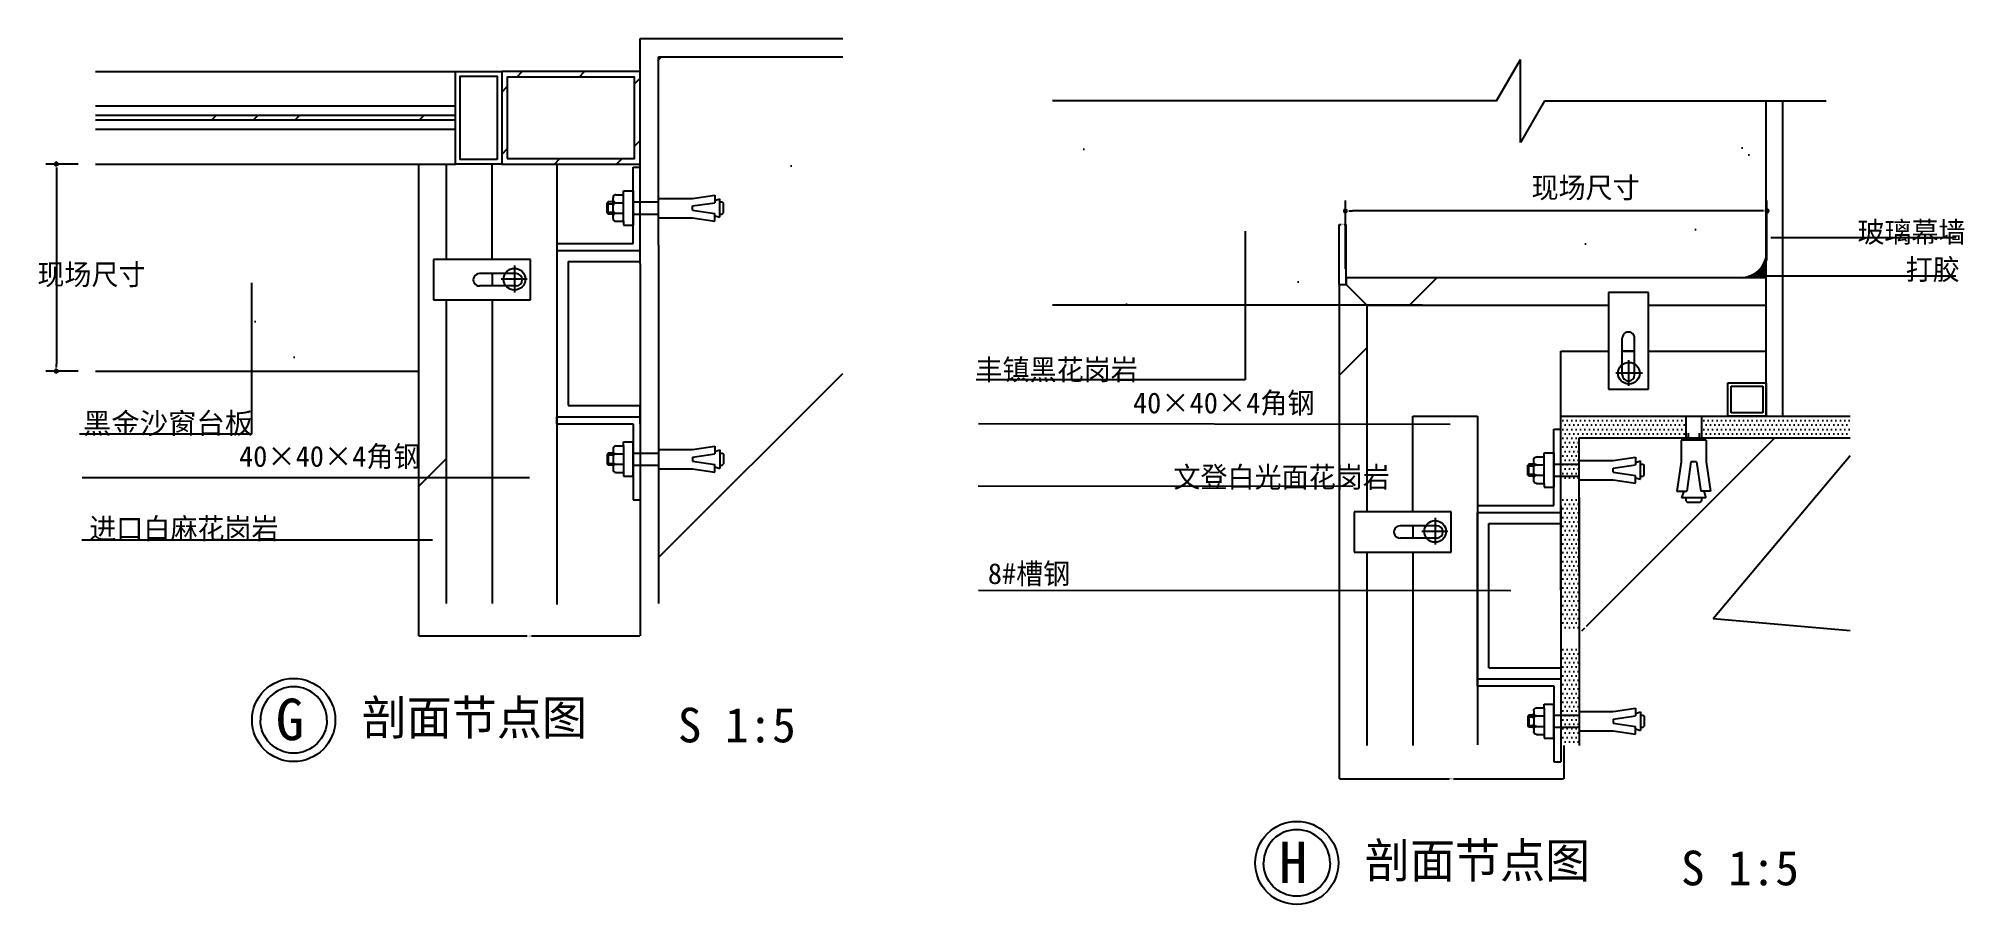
# Model space of a CAD drawing. Header units: metres. Extents: x 96469 to 97857, y -4991 to -4366.
import ezdxf

# ---------------------------------------------------------------- set-up
doc = ezdxf.new("R2010")
doc.units = ezdxf.units.M
for name, color, linetype in [('10', 8, 'Continuous'), ('20', 1, 'Continuous'), ('3', 2, 'Continuous'), ('6', 1, 'Continuous'), ('7', 7, 'Continuous'), ('8', 7, 'Continuous'), ('墙柱', 2, 'Continuous'), ('家具', 2, 'Continuous'), ('尺寸标注', 7, 'Continuous'), ('窗线', 3, 'Continuous'), ('细线', 1, 'Continuous'), ('结构', 3, 'Continuous')]:
    doc.layers.add(name, color=color, linetype=linetype)
doc.dimstyles.get("Standard").update_dxf_attribs({"dimtxt": 2.5, "dimasz": 2.5, "dimexe": 1.25, "dimexo": 0.625, "dimtad": 1, "dimcen": 2.5, "dimazin": 3, "dimtfac": 1, "dimtmove": 0, "dimatfit": 3})

# ---------------------------------------------------------------- blocks, each defined once
blk = doc.blocks.new('A$C7A46294A')
at = {"layer": '结构', "linetype": 'ByBlock'}
for p, q in [((65.14, 240), (60.14, 240)), ((60.14, 214.96), (60.14, 240)), ((65.14, 185), (65.14, 240)), ((60.14, 185), (60.14, 206.22)), ((60.14, 185), (60.14, 172)), ((120.14, 185), (65.14, 185)), ((120.14, 185), (120.14, 180)), ((120.14, 180), (60.14, 180)), ((120.14, 180), (60.14, 180)), ((112.14, 172), (60.14, 172)), ((112.14, 172), (60.14, 172)), ((112.14, 68), (112.14, 172)), ((120.14, 60), (120.14, 180)), ((60.14, 68), (60.14, 60)), ((112.14, 68), (60.14, 68)), ((120.14, 60), (60.14, 60)), ((60.14, 60), (60.14, 33.78)), ((120.14, 55), (120.14, 60)), ((120.14, 55), (65.14, 55)), ((65.14, 55), (65.14, 0)), ((60.14, 25.04), (60.14, 0)), ((65.14, 0), (60.14, 0))]:
    blk.add_line(p, q, dxfattribs=at)
at = {"layer": '结构'}
for p, q in [((72.13, 222.95), (65.14, 222.95)), ((65.14, 222.95), (65.14, 198.22)), ((72.13, 220.17), (72.13, 222.95)), ((0.87, 214.96), (0, 214.08)), ((0, 207.09), (0, 214.08)), ((2.59, 214.96), (0.87, 214.96)), ((2.59, 203.92), (2.59, 217.25)), ((6.17, 216.12), (2.59, 217.25)), ((6.17, 219.95), (6.17, 214.46)), ((22.38, 217.58), (6.17, 219.95)), ((22.38, 212.09), (6.17, 214.46)), ((22.38, 209.09), (6.17, 206.72)), ((46.8, 217.58), (22.38, 217.58)), ((22.38, 209.09), (22.38, 212.09)), ((46.8, 203.59), (46.8, 217.58)), ((65.14, 214.96), (46.8, 214.96)), ((77.55, 220.17), (72.13, 220.17)), ((72.13, 201.01), (72.13, 220.17)), ((77.55, 214.34), (72.13, 214.34)), ((79.65, 203.11), (79.65, 218.07)), ((79.65, 214.96), (83.15, 214.96)), ((84.02, 213.63), (79.65, 213.63)), ((83.15, 206.22), (83.15, 214.96)), ((83.15, 214.96), (84.02, 214.08)), ((84.02, 207.09), (84.02, 214.08)), ((0.87, 206.22), (0, 207.09)), ((2.59, 206.22), (0.87, 206.22)), ((6.17, 205.06), (2.59, 203.92)), ((6.17, 201.22), (6.17, 206.72)), ((22.38, 203.59), (6.17, 201.22)), ((46.8, 203.59), (22.38, 203.59)), ((65.14, 206.22), (46.8, 206.22)), ((72.13, 198.22), (65.14, 198.22)), ((77.55, 206.83), (72.13, 206.83)), ((72.13, 201.01), (72.13, 198.22)), ((77.55, 201.01), (72.13, 201.01)), ((84.02, 207.54), (79.65, 207.54)), ((79.65, 206.22), (83.15, 206.22)), ((83.15, 206.22), (84.02, 207.09)), ((72.13, 41.78), (65.14, 41.78)), ((65.14, 17.05), (65.14, 41.78)), ((72.13, 38.99), (72.13, 41.78)), ((0.87, 33.78), (0, 32.91)), ((0, 32.91), (0, 25.92)), ((2.59, 33.78), (0.87, 33.78)), ((2.59, 36.08), (2.59, 22.75)), ((6.17, 34.94), (2.59, 36.08)), ((22.38, 36.41), (6.17, 38.78)), ((6.17, 38.78), (6.17, 33.28)), ((22.38, 30.91), (6.17, 33.28)), ((22.38, 27.91), (6.17, 25.54)), ((46.8, 36.41), (22.38, 36.41)), ((22.38, 30.91), (22.38, 27.91)), ((46.8, 36.41), (46.8, 22.42)), ((65.14, 33.78), (46.8, 33.78)), ((77.55, 38.99), (72.13, 38.99)), ((72.13, 38.99), (72.13, 19.83)), ((77.55, 33.17), (72.13, 33.17)), ((79.65, 36.89), (79.65, 21.93)), ((79.65, 33.78), (83.15, 33.78)), ((84.02, 32.46), (79.65, 32.46)), ((83.15, 33.78), (83.15, 25.04)), ((83.15, 33.78), (84.02, 32.91)), ((84.02, 32.91), (84.02, 25.92)), ((0.87, 25.04), (0, 25.92)), ((2.59, 25.04), (0.87, 25.04)), ((6.17, 23.88), (2.59, 22.75)), ((6.17, 20.05), (6.17, 25.54)), ((22.38, 22.42), (6.17, 20.05)), ((46.8, 22.42), (22.38, 22.42)), ((65.14, 25.04), (46.8, 25.04)), ((72.13, 17.05), (65.14, 17.05)), ((77.55, 25.66), (72.13, 25.66)), ((72.13, 19.83), (72.13, 17.05)), ((77.55, 19.83), (72.13, 19.83)), ((84.02, 26.37), (79.65, 26.37)), ((79.65, 25.04), (83.15, 25.04)), ((83.15, 25.04), (84.02, 25.92))]:
    blk.add_line(p, q, dxfattribs=at)
for centre, start, end in [((77.55, 218.07), 0, 90), ((77.55, 216.44), 270, 0), ((77.55, 212.24), 0, 90), ((77.55, 208.93), 270, 0), ((77.55, 204.73), 0, 90), ((77.55, 203.11), 270, 0), ((77.55, 36.89), 360, 90), ((77.55, 35.27), 270, 360), ((77.55, 31.07), 360, 90), ((77.55, 27.76), 270, 360), ((77.55, 23.56), 360, 90), ((77.55, 21.93), 270, 360)]:
    blk.add_arc(centre, 2.1, start, end, dxfattribs=at)
blk = doc.blocks.new('_DOT')
at = {"color": 0, "linetype": 'ByBlock'}
blk.add_line((-0.5, 0), (-1, 0), dxfattribs=at)
blk.add_lwpolyline([(-0.25, 0, 1), (0.25, 0, 1)], format="xyb", close=True, dxfattribs=at)
blk = doc.blocks.new('_CLOSEDFILLED')
at = {"color": 0, "linetype": 'BYBLOCK'}
blk.add_solid([(-1, 0.2), (0, 0), (-1, -0.2)], dxfattribs=at)
blk = doc.blocks.new('*D1')
for p, q in [((97411.45, -4538.66), (97411.45, -4541.16)), ((97411.2, -4541.16), (97410.95, -4541.16)), ((97411.45, -4543.66), (97411.45, -4541.16)), ((97411.45, -4541.16), (97411.45, -4541.16)), ((97411.7, -4541.16), (97411.95, -4541.16))]:
    blk.add_line(p, q)
at = {"layer": 'Defpoints'}
for p in [(97411.45, -4538.66), (97411.45, -4541.16), (97411.45, -4543.66)]:
    blk.add_point(p, dxfattribs=at)
at = {"layer": '7', "xscale": 0.25, "yscale": 0.25}
blk.add_blockref('_CLOSEDFILLED', (97411.45, -4541.16), dxfattribs=at)
at = {"layer": '7', "xscale": 0.25, "yscale": 0.25, "rotation": 180}
blk.add_blockref('_CLOSEDFILLED', (97411.45, -4541.16), dxfattribs=at)
at = {"layer": '7', "insert": (97411.45, -4540.035), "char_height": 1, "attachment_point": 5}
blk.add_mtext('10', dxfattribs=at)
blk = doc.blocks.new('*D2')
for p, q in [((97406.45, -4543.66), (97406.45, -4500.35)), ((97406.7, -4500.35), (97407.95, -4500.35)), ((97409.95, -4500.35), (97411.2, -4500.35)), ((97411.45, -4543.66), (97411.45, -4500.35))]:
    blk.add_line(p, q)
at = {"layer": 'Defpoints'}
for p in [(97406.45, -4500.35), (97406.45, -4543.66), (97411.45, -4543.66)]:
    blk.add_point(p, dxfattribs=at)
at = {"layer": '7', "xscale": 0.25, "yscale": 0.25, "rotation": 180}
blk.add_blockref('_CLOSEDFILLED', (97406.45, -4500.35), dxfattribs=at)
at = {"layer": '7', "xscale": 0.25, "yscale": 0.25}
blk.add_blockref('_CLOSEDFILLED', (97411.45, -4500.35), dxfattribs=at)
at = {"layer": '7', "insert": (97408.95, -4500.35), "char_height": 1, "attachment_point": 5}
blk.add_mtext('10', dxfattribs=at)
blk = doc.blocks.new('*D3')
for p, q in [((96742.61, -4773.85), (96742.61, -4797.27)), ((96902.4, -4773.85), (96902.4, -4797.27)), ((96742.86, -4797.27), (96821.005, -4797.27)), ((96824.005, -4797.27), (96902.15, -4797.27))]:
    blk.add_line(p, q)
at = {"layer": 'Defpoints'}
for p in [(96742.61, -4773.85), (96902.4, -4773.85), (96742.61, -4797.27)]:
    blk.add_point(p, dxfattribs=at)
at = {"layer": '尺寸标注', "xscale": 0.25, "yscale": 0.25, "rotation": 180}
blk.add_blockref('_CLOSEDFILLED', (96742.61, -4797.27), dxfattribs=at)
at = {"layer": '尺寸标注', "xscale": 0.25, "yscale": 0.25}
blk.add_blockref('_CLOSEDFILLED', (96902.4, -4797.27), dxfattribs=at)
at = {"layer": '尺寸标注', "insert": (96822.505, -4797.27), "char_height": 1, "attachment_point": 5}
blk.add_mtext('150', dxfattribs=at)
blk = doc.blocks.new('*D4')
for p, q in [((97406.45, -4876.25), (97406.45, -4900.27)), ((97568.45, -4876.21), (97568.45, -4900.27)), ((97406.7, -4900.27), (97485.95, -4900.27)), ((97488.95, -4900.27), (97568.2, -4900.27))]:
    blk.add_line(p, q)
at = {"layer": 'Defpoints'}
for p in [(97406.45, -4876.25), (97568.45, -4876.21), (97406.45, -4900.27)]:
    blk.add_point(p, dxfattribs=at)
at = {"layer": '尺寸标注', "xscale": 0.25, "yscale": 0.25, "rotation": 180}
blk.add_blockref('_CLOSEDFILLED', (97406.45, -4900.27), dxfattribs=at)
at = {"layer": '尺寸标注', "xscale": 0.25, "yscale": 0.25}
blk.add_blockref('_CLOSEDFILLED', (97568.45, -4900.27), dxfattribs=at)
at = {"layer": '尺寸标注', "insert": (97487.45, -4900.27), "char_height": 1, "attachment_point": 5}
blk.add_mtext('150', dxfattribs=at)

msp = doc.modelspace()

# ---------------------------------------------------------------- hatches: boundary and pattern name
at = {"layer": '10'}
h = msp.add_hatch(dxfattribs=at)
h.set_pattern_fill('DOTS', scale=40)
h.paths.add_polyline_path([(96915.73, -4379.49), (97048.49, -4379.49), (97048.49, -4366.15), (96902.4, -4366.15), (96902.4, -4480.67), (96902.4, -4528.51), (96902.4, -4773.85), (96915.73, -4773.85), (96915.73, -4515.18)])
h = msp.add_hatch(dxfattribs=at)
h.set_pattern_fill('AR-CONC', scale=10)
h.paths.add_polyline_path([(97048.49, -4379.49), (96915.73, -4379.49), (96915.73, -4515.18), (96915.73, -4773.85), (97048.49, -4773.85)])
h = msp.add_hatch(dxfattribs=at)
h.set_pattern_fill('ANSI32', scale=80)
h.paths.add_polyline_path([(97048.49, -4379.49), (96915.73, -4379.49), (96915.73, -4515.18), (96915.73, -4773.85), (97048.49, -4773.85)])
h = msp.add_hatch(dxfattribs=at)
h.set_pattern_fill('AR-SAND', scale=6)
h.paths.add_polyline_path([(97199.65, -4411.25), (97199.65, -4558.66), (97466.45, -4558.66), (97466.45, -4543.66), (97471.45, -4543.66), (97471.45, -4538.66), (97698.16, -4538.66, 0.32), (97714.33, -4524.18), (97714.33, -4411.25), (97554.51, -4411.25), (97537.19, -4441.25), (97537.19, -4381.25), (97519.87, -4411.25)])
h = msp.add_hatch(dxfattribs=at)
h.set_pattern_fill('ANSI31', scale=10)
h.paths.add_polyline_path([(96902.4, -4390.05), (96802.61, -4390.05), (96802.61, -4456.72), (96902.4, -4456.72)])
h.paths.add_polyline_path([(96898.4, -4394.05), (96898.4, -4452.72), (96806.61, -4452.72), (96806.61, -4394.05)])
h = msp.add_hatch(dxfattribs=at)
h.set_pattern_fill('ANSI34', scale=6.67)
h.paths.add_polyline_path([(96570.04, -4421.72), (96570.04, -4425.05), (96769.28, -4425.05), (96769.28, -4421.72)])
h = msp.add_hatch(dxfattribs=at)
h.set_pattern_fill('AR-SAND', scale=6)
h.paths.add_polyline_path([(96742.61, -4456.72), (96709.28, -4456.72), (96509.7, -4456.72), (96509.7, -4606.1), (96742.61, -4606.1)])
h = msp.add_hatch(dxfattribs=at)
h.set_pattern_fill('ANSI32', scale=30)
h.paths.add_polyline_path([(96762.61, -4456.72), (96742.61, -4456.72), (96742.61, -4480.67), (96762.61, -4480.67)])
h = msp.add_hatch(dxfattribs=at)
h.set_pattern_fill('ANSI32', scale=30)
h.paths.add_polyline_path([(96762.61, -4554.76), (96753.41, -4554.76), (96753.41, -4525.73), (96762.61, -4525.73), (96762.61, -4480.67), (96742.61, -4480.67), (96742.61, -4773.85), (96762.61, -4773.85)])
h = msp.add_hatch(dxfattribs=at)
h.set_pattern_fill('HEX', scale=0.1)
h.paths.add_polyline_path([(97714.33, -4538.66), (97714.33, -4524.18, -0.32), (97698.16, -4538.66)])
h = msp.add_hatch(dxfattribs=at)
h.set_pattern_fill('ANSI32', scale=40)
h.paths.add_polyline_path([(97406.45, -4876.25), (97426.45, -4876.25), (97426.45, -4736.71), (97417.24, -4736.71), (97417.24, -4707.68), (97426.45, -4707.68), (97426.45, -4558.66), (97406.45, -4558.66)])
h.paths.add_polyline_path([(97600.5, -4558.66), (97600.5, -4549.34), (97629.53, -4549.34), (97629.53, -4558.66), (97714.33, -4558.66), (97714.33, -4538.66), (97698.16, -4538.66, -0.06), (97693.66, -4538.66), (97411.45, -4538.66), (97411.45, -4543.66), (97426.45, -4558.66)])
h = msp.add_hatch(dxfattribs=at)
h.set_pattern_fill('DOTS', scale=2)
h.paths.add_polyline_path([(97656.35, -4638.66), (97566.23, -4638.66), (97566.23, -4686.26), (97579.57, -4686.26), (97579.57, -4654.38), (97656.35, -4654.38)])
h.paths.add_polyline_path([(97774.75, -4638.66), (97667.73, -4638.66), (97667.73, -4654.38), (97774.75, -4654.38)])
h.paths.add_polyline_path([(97579.57, -4697.64), (97566.23, -4697.64), (97566.23, -4764.14), (97566.23, -4793.63), (97579.57, -4793.63)])
h.paths.add_polyline_path([(97579.57, -4805.02), (97566.23, -4805.02), (97566.23, -4876.25), (97579.57, -4876.25)])
h = msp.add_hatch(dxfattribs=at)
h.set_pattern_fill('AR-CONC', scale=10)
h.paths.add_polyline_path([(97774.75, -4654.38), (97667.73, -4654.38), (97667.73, -4655.95), (97671.15, -4655.95), (97671.15, -4671.72), (97674.24, -4692.83), (97669.24, -4692.83), (97670.72, -4697.49), (97667.73, -4697.49), (97667.73, -4699.72), (97666.6, -4700.86), (97657.49, -4700.86), (97656.35, -4699.72), (97656.35, -4697.49), (97653.37, -4697.49), (97654.84, -4692.83), (97649.85, -4692.83), (97652.94, -4671.72), (97652.94, -4655.95), (97656.35, -4655.95), (97656.35, -4654.38), (97579.57, -4654.38), (97579.57, -4686.26), (97583.52, -4686.26), (97583.52, -4682.84), (97599.29, -4682.84), (97620.4, -4679.75), (97620.4, -4684.75), (97625.07, -4683.27), (97625.07, -4686.26), (97627.29, -4686.26), (97628.43, -4687.39), (97628.43, -4696.5), (97627.29, -4697.64), (97625.07, -4697.64), (97625.07, -4700.62), (97620.4, -4699.15), (97620.4, -4704.14), (97599.29, -4701.05), (97583.52, -4701.05), (97583.52, -4697.64), (97579.57, -4697.64), (97579.57, -4793.63), (97583.52, -4793.63), (97583.52, -4790.22), (97599.29, -4790.22), (97620.4, -4787.13), (97620.4, -4792.13), (97625.07, -4790.65), (97625.07, -4793.63), (97627.29, -4793.63), (97628.43, -4794.77), (97628.43, -4803.88), (97627.29, -4805.02), (97625.07, -4805.02), (97625.07, -4808), (97620.4, -4806.53), (97620.4, -4811.52), (97599.29, -4808.43), (97583.52, -4808.43), (97583.52, -4805.02), (97579.57, -4805.02), (97579.57, -4876.25), (97774.75, -4876.25)])
h = msp.add_hatch(dxfattribs=at)
h.set_pattern_fill('ANSI32', scale=80)
h.paths.add_polyline_path([(97774.75, -4654.38), (97667.73, -4654.38), (97667.73, -4655.95), (97671.15, -4655.95), (97671.15, -4671.72), (97674.24, -4692.83), (97669.24, -4692.83), (97670.72, -4697.49), (97667.73, -4697.49), (97667.73, -4699.72), (97666.6, -4700.86), (97657.49, -4700.86), (97656.35, -4699.72), (97656.35, -4697.49), (97653.37, -4697.49), (97654.84, -4692.83), (97649.85, -4692.83), (97652.94, -4671.72), (97652.94, -4655.95), (97656.35, -4655.95), (97656.35, -4654.38), (97579.57, -4654.38), (97579.57, -4686.26), (97583.52, -4686.26), (97583.52, -4682.84), (97599.29, -4682.84), (97620.4, -4679.75), (97620.4, -4684.75), (97625.07, -4683.27), (97625.07, -4686.26), (97627.29, -4686.26), (97628.43, -4687.39), (97628.43, -4696.5), (97627.29, -4697.64), (97625.07, -4697.64), (97625.07, -4700.62), (97620.4, -4699.15), (97620.4, -4704.14), (97599.29, -4701.05), (97583.52, -4701.05), (97583.52, -4697.64), (97579.57, -4697.64), (97579.57, -4793.63), (97583.52, -4793.63), (97583.52, -4790.22), (97599.29, -4790.22), (97620.4, -4787.13), (97620.4, -4792.13), (97625.07, -4790.65), (97625.07, -4793.63), (97627.29, -4793.63), (97628.43, -4794.77), (97628.43, -4803.88), (97627.29, -4805.02), (97625.07, -4805.02), (97625.07, -4808), (97620.4, -4806.53), (97620.4, -4811.52), (97599.29, -4808.43), (97583.52, -4808.43), (97583.52, -4805.02), (97579.57, -4805.02), (97579.57, -4876.25), (97774.75, -4876.25)])

# ---------------------------------------------------------------- linework, layer by layer
for p, q in [((96497.2, -4456.72), (96473.97, -4456.72)), ((96481.47, -4461.72), (96481.47, -4601.1)), ((97410.92, -4532.36), (97410.92, -4483.09)), ((97714.9, -4526.26), (97714.9, -4483.09)), ((97709.9, -4490.59), (97415.92, -4490.59)), ((96497.2, -4606.1), (96473.97, -4606.1))]:
    msp.add_line(p, q)
msp.add_line((97466.45, -4558.66), (97199.65, -4558.66), dxfattribs=at)
msp.add_arc((97695.91, -4519.88), 18.91, 263.18, 346.86, dxfattribs=at)
at = {"layer": '20'}
for p, q in [((97519.87, -4411.25), (97537.19, -4381.25)), ((97537.19, -4441.25), (97537.19, -4381.25)), ((97519.87, -4411.25), (97199.65, -4411.25)), ((97554.51, -4411.25), (97537.19, -4441.25)), ((97554.51, -4411.25), (97757.58, -4411.25))]:
    msp.add_line(p, q, dxfattribs=at)
for points in [[(96676.56, -4857.92, 1), (96628.56, -4857.92, 1)], [(96676.56, -4857.92, -1), (96628.56, -4857.92, -1)], [(97399.88, -4961.06, 1), (97351.88, -4961.06, 1)], [(97399.88, -4961.06, -1), (97351.88, -4961.06, -1)]]:
    msp.add_lwpolyline(points, format="xyb", dxfattribs=at)
for centre in [(96652.56, -4857.92), (96652.56, -4857.92), (97375.88, -4961.06), (97375.88, -4961.06)]:
    msp.add_circle(centre, 30, dxfattribs=at)
at = {"layer": '3'}
msp.add_line((96509.7, -4606.1), (96742.61, -4606.1), dxfattribs=at)
at = {"layer": '6'}
for p, q in [((96915.73, -4515.18), (96915.73, -4379.49)), ((96915.73, -4379.49), (97048.49, -4379.49)), ((96915.73, -4515.18), (96915.73, -4773.85)), ((97686.7, -4638.66), (97686.7, -4614.58)), ((97686.7, -4614.58), (97714.33, -4614.58)), ((97689.1, -4636.26), (97689.1, -4616.98)), ((97689.1, -4616.98), (97711.93, -4616.98)), ((97711.93, -4616.98), (97711.93, -4636.26)), ((97714.33, -4614.58), (97714.33, -4638.66)), ((97711.93, -4636.26), (97689.1, -4636.26)), ((97714.33, -4638.66), (97686.7, -4638.66)), ((97579.57, -4750.81), (97579.57, -4654.38)), ((97579.57, -4654.38), (97774.75, -4654.38)), ((97579.57, -4697.12), (97579.57, -4876.25))]:
    msp.add_line(p, q, dxfattribs=at)
at = {"layer": '墙柱'}
for p, q in [((96902.4, -4528.51), (96902.4, -4366.15)), ((96902.4, -4366.15), (97048.49, -4366.15)), ((96742.61, -4456.72), (96742.61, -4773.85)), ((96762.61, -4456.72), (96762.61, -4525.73)), ((96902.4, -4528.51), (96902.4, -4773.85)), ((96762.61, -4554.76), (96762.61, -4773.85)), ((97566.23, -4764.14), (97566.23, -4638.66)), ((97566.23, -4638.66), (97774.75, -4638.66)), ((97566.23, -4710.46), (97566.23, -4876.25))]:
    msp.add_line(p, q, dxfattribs=at)
at = {"layer": '家具'}
for p, q in [((97656.35, -4638.66), (97656.35, -4655.95)), ((97658.08, -4650.95), (97658.08, -4655.95)), ((97666, -4650.95), (97666, -4655.95)), ((97667.73, -4638.66), (97667.73, -4655.95)), ((97652.94, -4655.95), (97652.94, -4671.72)), ((97671.15, -4655.95), (97652.94, -4655.95)), ((97671.15, -4655.95), (97671.15, -4671.72)), ((97652.94, -4671.72), (97649.85, -4692.83)), ((97660.09, -4671.72), (97657, -4692.83)), ((97664, -4671.72), (97660.09, -4671.72)), ((97664, -4671.72), (97667.08, -4692.83)), ((97671.15, -4671.72), (97674.24, -4692.83)), ((97649.85, -4692.83), (97657, -4692.83)), ((97654.84, -4692.83), (97653.37, -4697.49)), ((97674.24, -4692.83), (97667.08, -4692.83)), ((97669.24, -4692.83), (97670.72, -4697.49)), ((97670.72, -4697.49), (97653.37, -4697.49)), ((97656.35, -4697.49), (97656.35, -4699.72)), ((97656.35, -4699.72), (97657.49, -4700.86)), ((97666.6, -4700.86), (97657.49, -4700.86)), ((97667.73, -4699.72), (97666.6, -4700.86)), ((97667.73, -4697.49), (97667.73, -4699.72))]:
    msp.add_line(p, q, dxfattribs=at)
at = {"layer": '窗线'}
for p, q in [((96823.29, -4525.73), (96753.41, -4525.73)), ((96753.41, -4525.73), (96753.41, -4554.76)), ((96823.29, -4554.76), (96823.29, -4525.73)), ((96812.99, -4535.85), (96786.55, -4535.85)), ((96820.93, -4539.9), (96802.22, -4539.9)), ((96811.76, -4530.04), (96811.76, -4549.43)), ((96753.41, -4554.76), (96823.29, -4554.76)), ((96812.99, -4544.74), (96786.55, -4544.74)), ((97600.5, -4549.34), (97600.5, -4619.22)), ((97629.53, -4549.34), (97600.5, -4549.34)), ((97629.53, -4619.22), (97629.53, -4549.34)), ((97610.52, -4608.92), (97610.52, -4582.48)), ((97619.41, -4608.92), (97619.41, -4582.48)), ((97625.22, -4607.69), (97605.83, -4607.69)), ((97615.36, -4616.86), (97615.36, -4598.15)), ((97600.5, -4619.22), (97629.53, -4619.22)), ((97417.24, -4707.68), (97417.24, -4736.71)), ((97487.12, -4707.68), (97417.24, -4707.68)), ((97476.82, -4717.79), (97450.39, -4717.79)), ((97475.59, -4711.99), (97475.59, -4731.37)), ((97487.12, -4736.71), (97487.12, -4707.68)), ((97476.82, -4726.69), (97450.39, -4726.69)), ((97484.76, -4721.84), (97466.06, -4721.84)), ((97417.24, -4736.71), (97487.12, -4736.71))]:
    msp.add_line(p, q, dxfattribs=at)
for centre in [(96811.76, -4539.9), (97615.36, -4607.69), (97475.59, -4721.84)]:
    msp.add_circle(centre, 7.82, dxfattribs=at)
for centre, start, end in [((96786.55, -4540.3), 90, 270.02), ((96812.99, -4540.3), 270, 90), ((97614.97, -4582.48), 0, 180.02), ((97614.97, -4608.92), 180, 0), ((97450.39, -4722.24), 90, 270.02), ((97476.82, -4722.24), 270, 90)]:
    msp.add_arc(centre, 4.45, start, end, dxfattribs=at)
at = {"layer": '细线'}
for p, q in [((96769.28, -4415.05), (96509.7, -4415.05)), ((96769.28, -4431.72), (96509.7, -4431.72))]:
    msp.add_line(p, q, dxfattribs=at)
at = {"layer": '结构'}
for p, q in [((96509.7, -4390.05), (96769.28, -4390.05)), ((96769.28, -4456.72), (96769.28, -4390.05)), ((97714.33, -4638.66), (97714.33, -4411.25)), ((97726.33, -4638.66), (97726.33, -4411.25)), ((96769.28, -4421.72), (96509.7, -4421.72)), ((96769.28, -4425.05), (96509.7, -4425.05)), ((96509.7, -4456.72), (96769.28, -4456.72)), ((96795.73, -4525.73), (96795.67, -4456.72)), ((96842.4, -4456.72), (96842.4, -4774.66)), ((96795.73, -4535.85), (96795.73, -4544.74)), ((97411.45, -4538.66), (97411.45, -4543.66)), ((97411.45, -4538.66), (97714.33, -4538.66)), ((96795.73, -4554.76), (96795.73, -4773.85)), ((97406.45, -4543.66), (97406.45, -4876.25)), ((97406.45, -4543.66), (97411.45, -4543.66)), ((97426.45, -4558.66), (97411.45, -4543.66)), ((97426.45, -4558.66), (97600.5, -4558.66)), ((97426.45, -4558.66), (97426.45, -4707.68)), ((97629.53, -4558.66), (97714.33, -4558.66)), ((97566.23, -4591.66), (97600.5, -4591.66)), ((97566.23, -4638.66), (97566.23, -4591.66)), ((97610.52, -4591.66), (97619.41, -4591.66)), ((97619.41, -4591.66), (97610.52, -4591.66)), ((97629.53, -4591.66), (97714.33, -4591.66)), ((97459.57, -4638.66), (97506.23, -4638.66)), ((97459.57, -4707.68), (97459.57, -4638.66)), ((97506.23, -4638.66), (97506.23, -4875.91)), ((97459.57, -4717.79), (97459.57, -4726.69)), ((97426.45, -4736.71), (97426.45, -4876.25)), ((97459.57, -4736.71), (97459.57, -4876.25))]:
    msp.add_line(p, q, dxfattribs=at)
for points in [[(96802.61, -4456.72), (96769.28, -4456.72), (96769.28, -4390.05), (96802.61, -4390.05)], [(96799.28, -4453.38), (96772.61, -4453.38), (96772.61, -4393.38), (96799.28, -4393.38)], [(96802.61, -4456.72), (96902.4, -4456.72), (96902.4, -4390.05), (96802.61, -4390.05)], [(96806.61, -4452.72), (96898.4, -4452.72), (96898.4, -4394.05), (96806.61, -4394.05)]]:
    msp.add_lwpolyline(points, close=True, dxfattribs=at)

# ---------------------------------------------------------------- block references
at = {"xscale": 5, "yscale": 5, "zscale": 5}
for p, rotation in [((96481.47, -4456.72), 90), ((97410.92, -4490.59), 180), ((96481.47, -4606.1), 270)]:
    msp.add_blockref('_DOT', p, dxfattribs=dict(at, rotation=rotation))
msp.add_blockref('_DOT', (97714.9, -4490.59), dxfattribs=at)
at = {"layer": '7', "rotation": 180}
msp.add_blockref('A$C7A46294A', (96962.53, -4459.09), dxfattribs=at)
at = {"layer": '7', "xscale": -1}
msp.add_blockref('A$C7A46294A', (97626.37, -4888.17), dxfattribs=at)

# ---------------------------------------------------------------- texts
at = {"insert": (96467.78, -4528.95), "char_height": 15, "attachment_point": 1}
msp.add_mtext('\\A1;现场尺寸', dxfattribs=at)
at = {"layer": '7'}
msp.add_text('8#槽钢', height=15, dxfattribs=at).set_placement((97153.1, -4759.78))
at = {"layer": '7', "char_height": 15, "attachment_point": 1}
for s, insert in [('玻璃幕墙', (97780.11, -4498.36)), ('打胶', (97814.86, -4525.28)), ('丰镇黑花岗岩', (97144.2, -4597.6)), ('\\f幼圆|b0|i0|c134|p49;黑金沙窗台板', (96500.66, -4636.28)), ('文登白光面花岗岩', (97286.92, -4675.16)), ('进口白麻花岗岩', (96505.19, -4712.26))]:
    msp.add_mtext(s, dxfattribs=dict(at, insert=insert))
at = {"layer": '8'}
for s, height, p in [('G', 30, (96639.67, -4872.48)), ('剖面节点图', 25, (96701.61, -4868.69)), ('S 1:5', 25, (96929.57, -4874.07)), ('剖面节点图', 25, (97424.93, -4971.82)), ('H', 30, (97362.99, -4975.62)), ('S 1:5', 25, (97652.88, -4977.21))]:
    msp.add_text(s, height=height, dxfattribs=at).set_placement(p)
at = {"layer": '细线', "char_height": 15, "attachment_point": 1}
for s, insert in [('\\A1;现场尺寸', (97545.1, -4466.29)), ('40×40×4角钢', (97257.77, -4621.61)), ('40×40×4角钢', (96613.21, -4660.19))]:
    msp.add_mtext(s, dxfattribs=dict(at, insert=insert))

# ---------------------------------------------------------------- dimensions: what is measured, and where the dimension line sits
at = {"layer": '7'}
for base, p1, p2, picture, middle in [((97406.45, -4500.35), (97406.45, -4543.66), (97411.45, -4543.66), '*D2', (97408.95, -4500.35)), ((97411.45, -4541.16), (97411.45, -4543.66), (97411.45, -4538.66), '*D1', (97411.45, -4540.035))]:
    dim = msp.add_linear_dim(base=base, p1=p1, p2=p2, text='10', dimstyle='Standard', dxfattribs=at)
    dim.commit()
    dim.dimension.update_dxf_attribs({"geometry": picture, "text_midpoint": middle})
at = {"layer": '尺寸标注'}
for base, p1, p2, picture, middle in [((96742.61, -4797.27), (96742.61, -4773.85), (96902.4, -4773.85), '*D3', (96822.505, -4797.27)), ((97406.45, -4900.27), (97406.45, -4876.25), (97568.45, -4876.21), '*D4', (97487.45, -4900.27))]:
    dim = msp.add_linear_dim(base=base, p1=p1, p2=p2, text='150', dimstyle='Standard', dxfattribs=at)
    dim.commit()
    dim.dimension.update_dxf_attribs({"geometry": picture, "text_midpoint": middle})

# ---------------------------------------------------------------- leaders
at = {"layer": '7'}
for points in [[(97338.64, -4505.15), (97338.64, -4612.43), (97144.7, -4612.43)], [(97717.76, -4509.66), (97851.18, -4509.66)], [(97711.89, -4537.36), (97851.01, -4537.36)], [(97486.5, -4644.61), (97146.3, -4644.3)], [(96822.67, -4683.23), (96500.06, -4683.24)], [(97530.13, -4764.83), (97146.3, -4764.51)]]:
    msp.add_leader(points, dimstyle='Standard', dxfattribs=at)
at = {"layer": '尺寸标注'}
for points in [[(96622.3, -4542.49), (96622.3, -4651.71), (96498.13, -4651.71)], [(97416.45, -4689.54), (97146.12, -4689.22)], [(96752.61, -4728.16), (96499.88, -4728.16)]]:
    msp.add_leader(points, dimstyle='Standard', dxfattribs=at)

doc.saveas('drawing.dxf')
